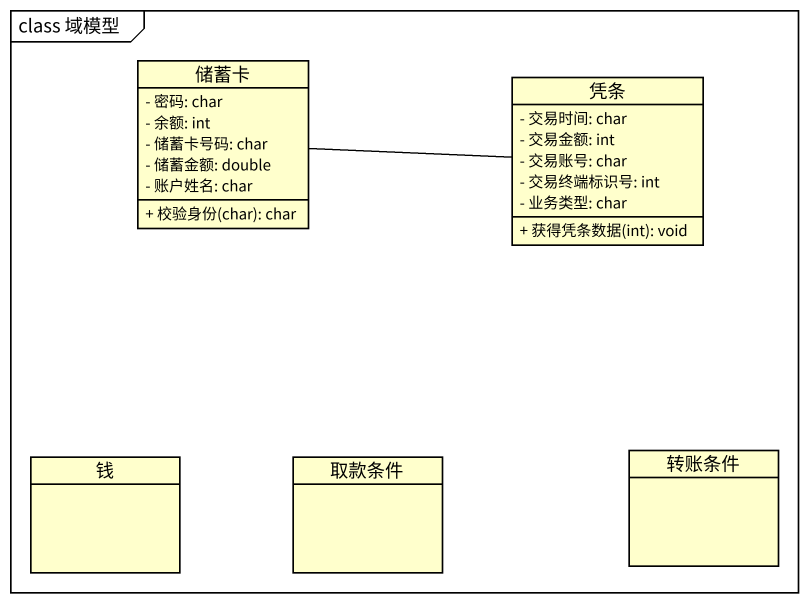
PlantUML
@startuml
mainframe class 域模型
hide circle
hide empty members
skinparam classAttributeIconSize 0
class 储蓄卡 {
  - 密码: char
  - 余额: int
  - 储蓄卡号码: char
  - 储蓄金额: double
  - 账户姓名: char
  + 校验身份(char): char
}
class 凭条 {
  - 交易时间: char
  - 交易金额: int
  - 交易账号: char
  - 交易终端标识号: int
  - 业务类型: char
  + 获得凭条数据(int): void
}
class 钱
class 取款条件
class 转账条件
储蓄卡 -right- 凭条
@enduml
